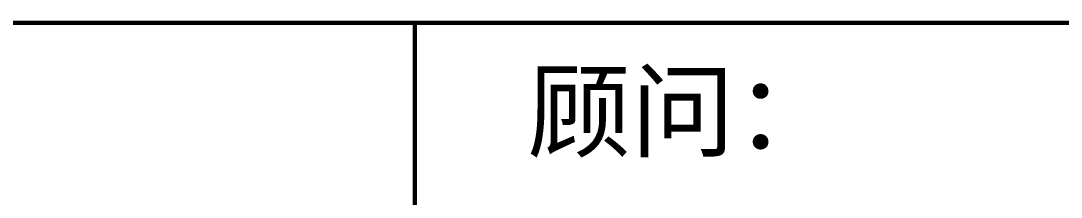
# Model space of a CAD drawing. Header units: millimetres. Extents: x 1890 to 1974, y 863 to 921.8.
# Drawn here: x 1905.16 to 1910.112, y 868.194 to 869.035 of the extents above; entities that cross this region are included whole.
import ezdxf
from ezdxf.enums import TextEntityAlignment as Align

# ---------------------------------------------------------------- set-up
doc = ezdxf.new("R2010")
doc.units = ezdxf.units.MM
doc.layers.add('图框', color=1, linetype='Continuous', lineweight=9)
doc.styles.add('ARIAL', font='arial.ttf')
doc.styles.add('STYLE-ARIAL_NARROW', font='ARIALN.TTF')
doc.styles.add('TR_ZH_ARIAL_6e0fa556', font='simhei.ttf')

# ---------------------------------------------------------------- blocks, each defined once
blk = doc.blocks.new('HDMD.HDM.TK..N55横断面模板20250309')
at = {"layer": '图框', "color": 0, "linetype": 'Continuous', "const_width": 0.016}
for points in [[(-28.0004, -8.7998), (32.7996, -8.7998)], [(-19.2004, -8.7998), (-19.2004, -11.9998)]]:
    blk.add_lwpolyline(points, dxfattribs=at)
at = {"layer": '图框', "color": 0, "style": 'TR_ZH_ARIAL_6e0fa556'}
blk.add_text('顾问：', height=0.28967, dxfattribs=at).set_placement((-18.7725, -9.2817))
at = {"layer": '图框', "color": 7, "style": 'ARIAL'}
blk.add_attdef('milage', text='', height=0.7, dxfattribs=at).set_placement((0, 29.0685), align=Align.MIDDLE_CENTER)
at = {"layer": '图框', "color": 0, "style": 'STYLE-ARIAL_NARROW'}
blk.add_attdef('SC', text='', height=0.32, dxfattribs=at).set_placement((19.9996, -11.5), align=Align.MIDDLE_CENTER)

msp = doc.modelspace()

# ---------------------------------------------------------------- block references
at = {"layer": '图框', "color": 0, "lineweight": 0, "xscale": 1.25, "yscale": 1.25, "zscale": 1.25}
msp.add_blockref('HDMD.HDM.TK..N55横断面模板20250309', (1931.0354, 880.0251), dxfattribs=at)

doc.saveas('drawing.dxf')
